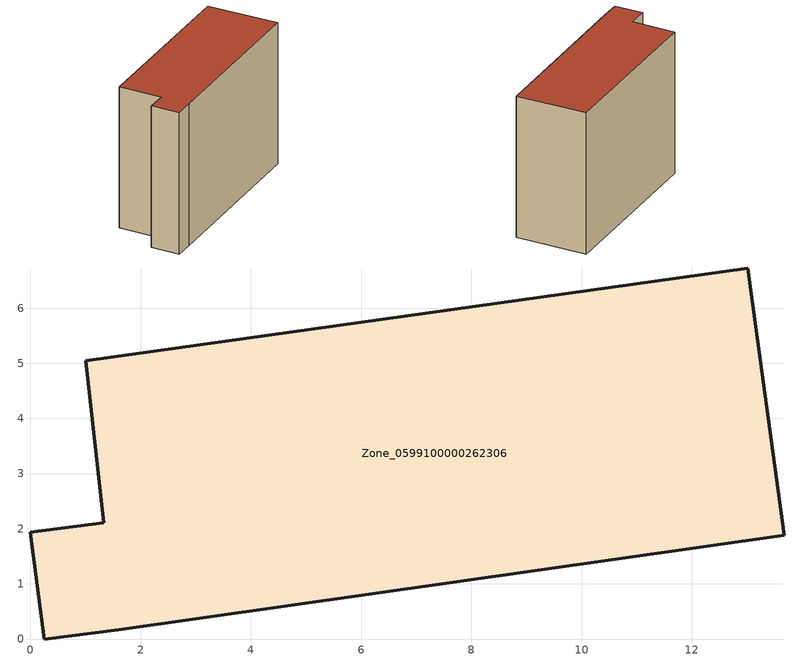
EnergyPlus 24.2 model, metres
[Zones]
Zone_0599100000262306
 floor ground (C_G): 1.6,0.17 0.25,0 0,1.94 1.33,2.11 1,5.05 13.01,6.73 13.67,1.88 z0
 wall outside (C_F): 0.25,0 1.6,0.17 13.67,1.88 13.01,6.73 1,5.05 1.33,2.11 0,1.94 0.25,0 z0:9.93
 roof outside (C_R): 1.6,0.17 13.67,1.88 13.01,6.73 1,5.05 1.33,2.11 0,1.94 0.25,0 z9.93
[BUILDING]
Pand.0599100000262306: North Axis=0; Terrain=City; Loads Convergence Tolerance Value=0.04; Temperature Convergence Tolerance Value=0.4; Solar Distribution=FullExterior; Maximum Number of Warmup Days=25; Minimum Number of Warmup Days=1
[Site:Location]
Rotterdam.The.Hague.AP_ZH_NLD Design_Conditions: Latitude=51.96; Longitude=4.45; Time Zone=1; Elevation=-4.5
[SITE:GROUNDTEMPERATURE:BUILDINGSURFACE]
18, 18, 18, 18, 18, 18, 18, 18, 18, 18, 18, 18
[MATERIAL] Thermal Absorptance=0.9; Solar Absorptance=0.7; Visible Absorptance=0.7
Name | Roughness | Thickness | Conductivity | Density | Specific Heat
G.TI.1946 | MediumSmooth | 0.15 | 1 | 540 | 1210
F.TI.1946 | Rough | 0.3 | 0.857143 | 1920 | 840
R.TI.1946 | MediumRough | 0.2 | 0.1 | 1500 | 1000
[CONSTRUCTION]
C_G: G.TI.1946
C_F: F.TI.1946
C_R: R.TI.1946
[ZONE]
Zone_0599100000262306: Type=1; Multiplier=1; Ceiling Height=Autocalculate; Volume=Autocalculate; Floor Area=autocalculate; Part of Total Floor Area=Yes
[ZONEINFILTRATION:DESIGNFLOWRATE]
Infil_Zone_0599100000262306: Zone or ZoneList or Space or SpaceList=Zone_0599100000262306; Schedule=AlwaysOn; Design Flow Rate Calculation Method=Flow/Area; Flow Rate per Floor Area=0.003; Constant Term Coefficient=1; Temperature Term Coefficient=0; Velocity Term Coefficient=0; Velocity Squared Term Coefficient=0
[HVACTEMPLATE:ZONE:IDEALLOADSAIRSYSTEM]
Zone_0599100000262306: Maximum Heating Supply Air Temperature=50; Minimum Cooling Supply Air Temperature=13; Maximum Heating Supply Air Humidity Ratio=0.0156; Minimum Cooling Supply Air Humidity Ratio=0.0077; Heating Limit=NoLimit; Cooling Limit=NoLimit; Dehumidification Control Type=ConstantSensibleHeatRatio; Cooling Sensible Heat Ratio=0.7; Dehumidification Setpoint=60; Humidification Control Type=None; Humidification Setpoint=30; Outdoor Air Method=None; Outdoor Air Flow Rate per Person=0.00944; Outdoor Air Flow Rate per Zone Floor Area=0; Outdoor Air Flow Rate per Zone=0; Demand Controlled Ventilation Type=None; Outdoor Air Economizer Type=NoEconomizer; Heat Recovery Type=None; Sensible Heat Recovery Effectiveness=0.7; Latent Heat Recovery Effectiveness=0.65
[ZONECONTROL:THERMOSTAT]
ThermostatControl_Zone_0599100000262306: Zone or ZoneList=Zone_0599100000262306; Control Type Schedule=DualSetpointControlType; Control 1=Thermostat_Zone_0599100000262306; Temperature Difference Between Cutout And Setpoint=0
[THERMOSTATSETPOINT:DUALSETPOINT]
Thermostat_Zone_0599100000262306: Heating Setpoint Temperature Schedule=HeatingSetpoint_Zone_0599100000262306; Cooling Setpoint Temperature Schedule=CoolingSetpoint_Zone_0599100000262306
[SCHEDULE:COMPACT]
HeatingSetpoint_Zone_0599100000262306: Through: 12/31, For: AllDays, Until: 24:00, 21
CoolingSetpoint_Zone_0599100000262306: Through: 12/31, For: AllDays, Until: 24:00, 24
DualSetpointControlType: Through: 12/31, For: AllDays, Until: 24:00, 4
AlwaysOn: Through: 12/31, For: AllDays, Until: 24:00, 1
